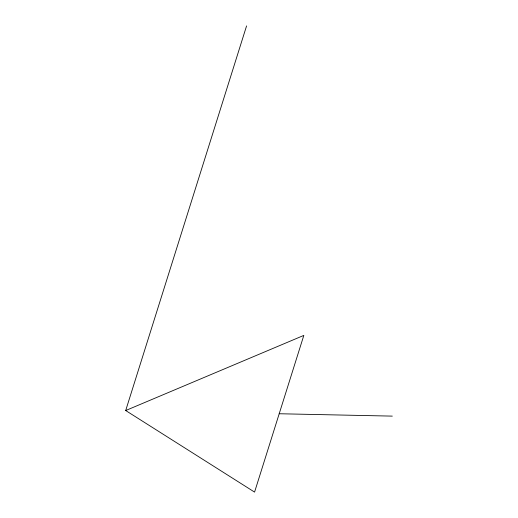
<?xml version="1.0" encoding="UTF-8"?>
<svg xmlns="http://www.w3.org/2000/svg" width="518" height="518" viewBox="0 0 518 518"><rect width="100%" height="100%" fill="white"/><g stroke="black" fill="none" stroke-linecap="round" stroke-linejoin="round"><path stroke-width="0.78" d="M125.693 410.534L303.826 335.399L254.571 492.1L125.693 410.534L246.581 25.9M279.196 413.746L392.307 416.116"/></g></svg>
